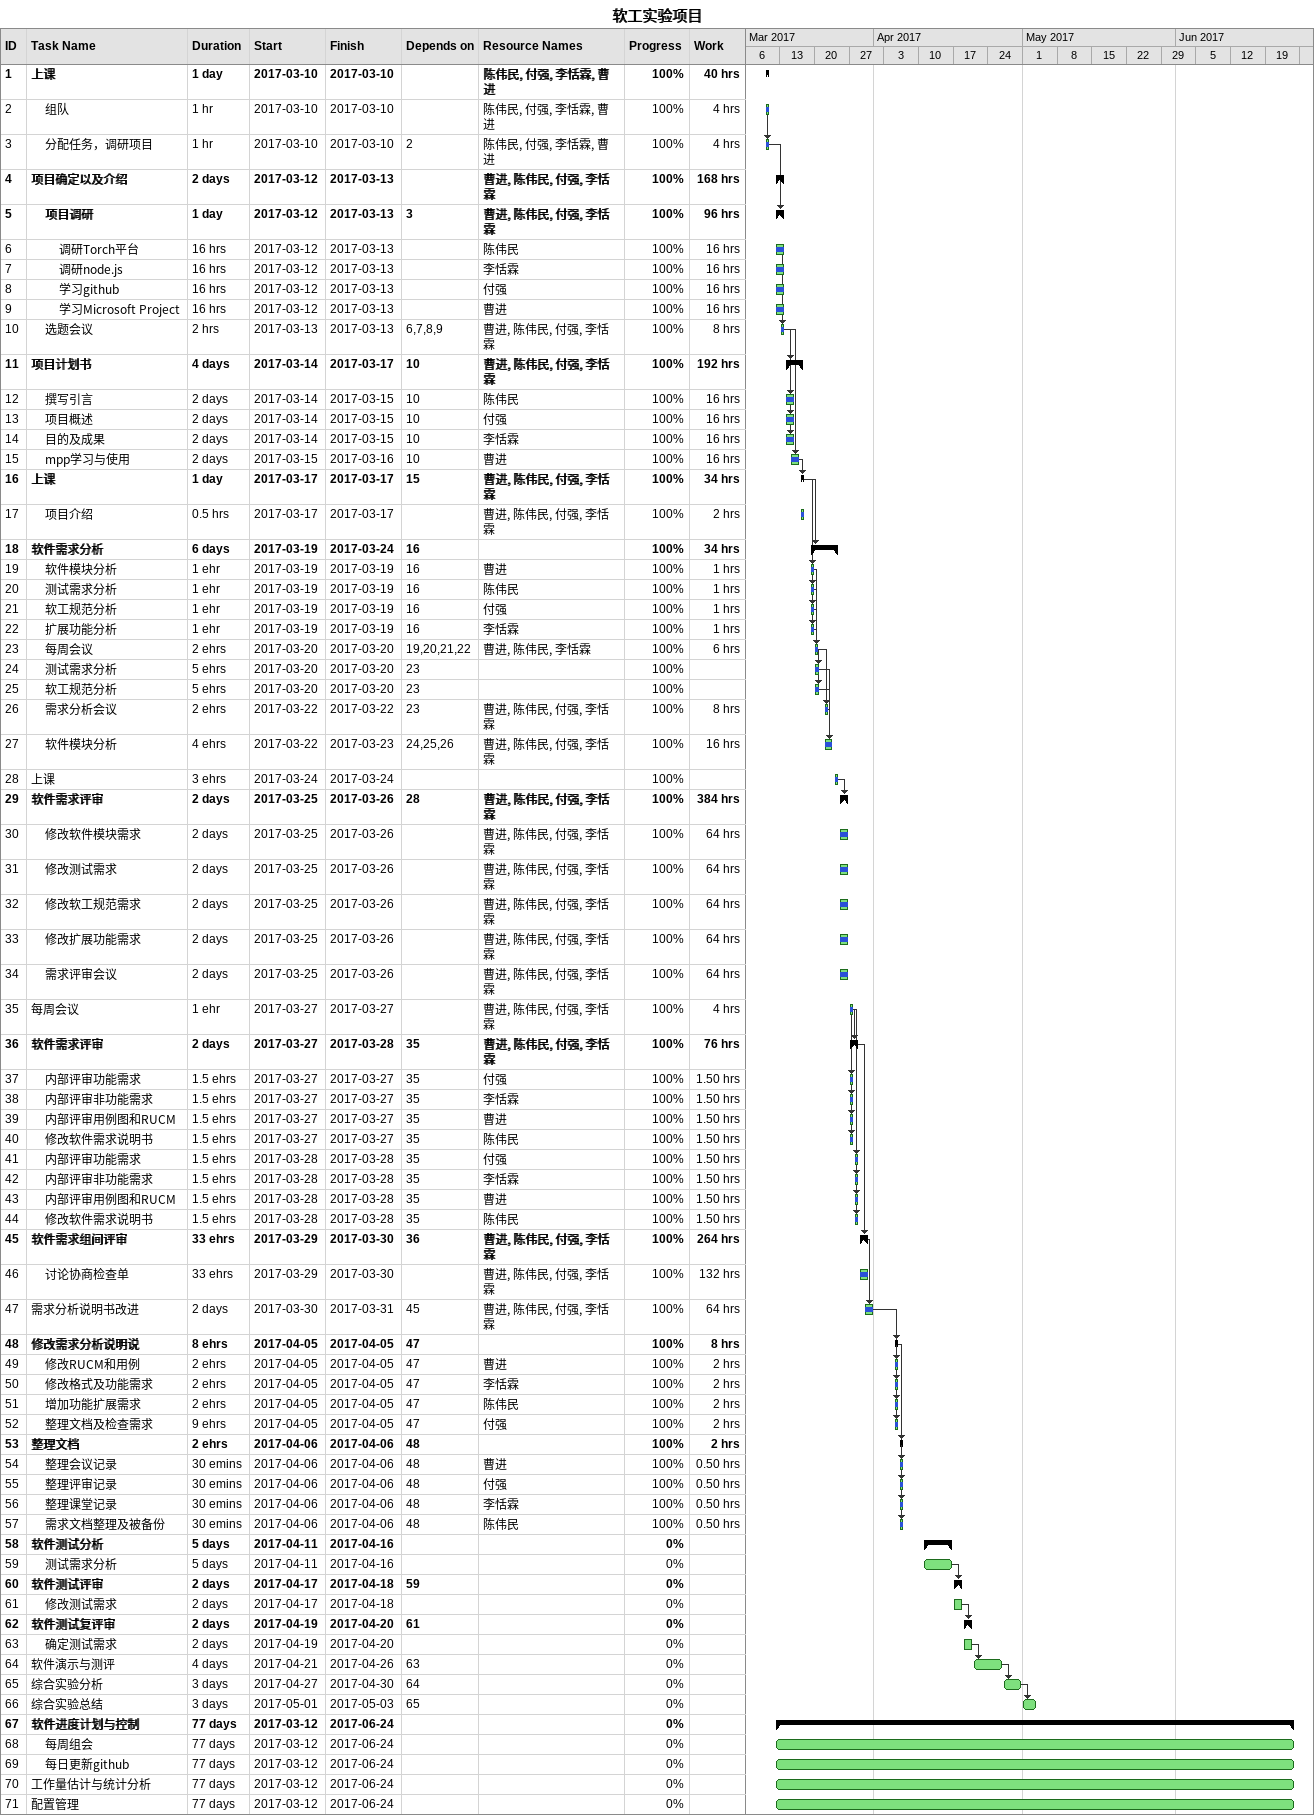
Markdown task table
软工实验项目

| ID | Level | Task | Duration | Start | Finish | Predecessors | Resources | % complete | Work (h) |
|---|---|---|---|---|---|---|---|---|---|
| 1 | 1 | **上课** | 1d | 2017-03-10 | 2017-03-10 |  | 陈伟民, 付强, 李恬霖, 曹进 | 100 | 40 |
| 2 | 2 | 组队 | 1h | 2017-03-10 | 2017-03-10 |  | 陈伟民, 付强, 李恬霖, 曹进 | 100 | 4 |
| 3 | 2 | 分配任务，调研项目 | 1h | 2017-03-10 | 2017-03-10 | 2 | 陈伟民, 付强, 李恬霖, 曹进 | 100 | 4 |
| 4 | 1 | **项目确定以及介绍** | 2d | 2017-03-12 | 2017-03-13 |  | 曹进, 陈伟民, 付强, 李恬霖 | 100 | 168 |
| 5 | 2 | **项目调研** | 1d | 2017-03-12 | 2017-03-13 | 3 | 曹进, 陈伟民, 付强, 李恬霖 | 100 | 96 |
| 6 | 3 | 调研Torch平台 | 16h | 2017-03-12 | 2017-03-13 |  | 陈伟民 | 100 | 16 |
| 7 | 3 | 调研node.js | 16h | 2017-03-12 | 2017-03-13 |  | 李恬霖 | 100 | 16 |
| 8 | 3 | 学习github | 16h | 2017-03-12 | 2017-03-13 |  | 付强 | 100 | 16 |
| 9 | 3 | 学习Microsoft Project | 16h | 2017-03-12 | 2017-03-13 |  | 曹进 | 100 | 16 |
| 10 | 2 | 选题会议 | 2h | 2017-03-13 | 2017-03-13 | 6, 7, 8, 9 | 曹进, 陈伟民, 付强, 李恬霖 | 100 | 8 |
| 11 | 1 | **项目计划书** | 4d | 2017-03-14 | 2017-03-17 | 10 | 曹进, 陈伟民, 付强, 李恬霖 | 100 | 192 |
| 12 | 2 | 撰写引言 | 2d | 2017-03-14 | 2017-03-15 | 10 | 陈伟民 | 100 | 16 |
| 13 | 2 | 项目概述 | 2d | 2017-03-14 | 2017-03-15 | 10 | 付强 | 100 | 16 |
| 14 | 2 | 目的及成果 | 2d | 2017-03-14 | 2017-03-15 | 10 | 李恬霖 | 100 | 16 |
| 15 | 2 | mpp学习与使用 | 2d | 2017-03-15 | 2017-03-16 | 10 | 曹进 | 100 | 16 |
| 16 | 1 | **上课** | 1d | 2017-03-17 | 2017-03-17 | 15 | 曹进, 陈伟民, 付强, 李恬霖 | 100 | 34 |
| 17 | 2 | 项目介绍 | 0.5h | 2017-03-17 | 2017-03-17 |  | 曹进, 陈伟民, 付强, 李恬霖 | 100 | 2 |
| 18 | 1 | **软件需求分析** | 6d | 2017-03-19 | 2017-03-24 | 16 |  | 100 | 34 |
| 19 | 2 | 软件模块分析 | 1eh | 2017-03-19 | 2017-03-19 | 16 | 曹进 | 100 | 1 |
| 20 | 2 | 测试需求分析 | 1eh | 2017-03-19 | 2017-03-19 | 16 | 陈伟民 | 100 | 1 |
| 21 | 2 | 软工规范分析 | 1eh | 2017-03-19 | 2017-03-19 | 16 | 付强 | 100 | 1 |
| 22 | 2 | 扩展功能分析 | 1eh | 2017-03-19 | 2017-03-19 | 16 | 李恬霖 | 100 | 1 |
| 23 | 2 | 每周会议 | 2eh | 2017-03-20 | 2017-03-20 | 19, 20, 21, 22 | 曹进, 陈伟民, 李恬霖 | 100 | 6 |
| 24 | 2 | 测试需求分析 | 5eh | 2017-03-20 | 2017-03-20 | 23 |  | 100 |  |
| 25 | 2 | 软工规范分析 | 5eh | 2017-03-20 | 2017-03-20 | 23 |  | 100 |  |
| 26 | 2 | 需求分析会议 | 2eh | 2017-03-22 | 2017-03-22 | 23 | 曹进, 陈伟民, 付强, 李恬霖 | 100 | 8 |
| 27 | 2 | 软件模块分析 | 4eh | 2017-03-22 | 2017-03-23 | 24, 25, 26 | 曹进, 陈伟民, 付强, 李恬霖 | 100 | 16 |
| 28 | 1 | 上课 | 3eh | 2017-03-24 | 2017-03-24 |  |  | 100 |  |
| 29 | 1 | **软件需求评审** | 2d | 2017-03-25 | 2017-03-26 | 28 | 曹进, 陈伟民, 付强, 李恬霖 | 100 | 384 |
| 30 | 2 | 修改软件模块需求 | 2d | 2017-03-25 | 2017-03-26 |  | 曹进, 陈伟民, 付强, 李恬霖 | 100 | 64 |
| 31 | 2 | 修改测试需求 | 2d | 2017-03-25 | 2017-03-26 |  | 曹进, 陈伟民, 付强, 李恬霖 | 100 | 64 |
| 32 | 2 | 修改软工规范需求 | 2d | 2017-03-25 | 2017-03-26 |  | 曹进, 陈伟民, 付强, 李恬霖 | 100 | 64 |
| 33 | 2 | 修改扩展功能需求 | 2d | 2017-03-25 | 2017-03-26 |  | 曹进, 陈伟民, 付强, 李恬霖 | 100 | 64 |
| 34 | 2 | 需求评审会议 | 2d | 2017-03-25 | 2017-03-26 |  | 曹进, 陈伟民, 付强, 李恬霖 | 100 | 64 |
| 35 | 1 | 每周会议 | 1eh | 2017-03-27 | 2017-03-27 |  | 曹进, 陈伟民, 付强, 李恬霖 | 100 | 4 |
| 36 | 1 | **软件需求评审** | 2d | 2017-03-27 | 2017-03-28 | 35 | 曹进, 陈伟民, 付强, 李恬霖 | 100 | 76 |
| 37 | 2 | 内部评审功能需求 | 1.5eh | 2017-03-27 | 2017-03-27 | 35 | 付强 | 100 | 1.50 |
| 38 | 2 | 内部评审非功能需求 | 1.5eh | 2017-03-27 | 2017-03-27 | 35 | 李恬霖 | 100 | 1.50 |
| 39 | 2 | 内部评审用例图和RUCM | 1.5eh | 2017-03-27 | 2017-03-27 | 35 | 曹进 | 100 | 1.50 |
| 40 | 2 | 修改软件需求说明书 | 1.5eh | 2017-03-27 | 2017-03-27 | 35 | 陈伟民 | 100 | 1.50 |
| 41 | 2 | 内部评审功能需求 | 1.5eh | 2017-03-28 | 2017-03-28 | 35 | 付强 | 100 | 1.50 |
| 42 | 2 | 内部评审非功能需求 | 1.5eh | 2017-03-28 | 2017-03-28 | 35 | 李恬霖 | 100 | 1.50 |
| 43 | 2 | 内部评审用例图和RUCM | 1.5eh | 2017-03-28 | 2017-03-28 | 35 | 曹进 | 100 | 1.50 |
| 44 | 2 | 修改软件需求说明书 | 1.5eh | 2017-03-28 | 2017-03-28 | 35 | 陈伟民 | 100 | 1.50 |
| 45 | 1 | **软件需求组间评审** | 33eh | 2017-03-29 | 2017-03-30 | 36 | 曹进, 陈伟民, 付强, 李恬霖 | 100 | 264 |
| 46 | 2 | 讨论协商检查单 | 33eh | 2017-03-29 | 2017-03-30 |  | 曹进, 陈伟民, 付强, 李恬霖 | 100 | 132 |
| 47 | 1 | 需求分析说明书改进 | 2d | 2017-03-30 | 2017-03-31 | 45 | 曹进, 陈伟民, 付强, 李恬霖 | 100 | 64 |
| 48 | 1 | **修改需求分析说明说** | 8eh | 2017-04-05 | 2017-04-05 | 47 |  | 100 | 8 |
| 49 | 2 | 修改RUCM和用例 | 2eh | 2017-04-05 | 2017-04-05 | 47 | 曹进 | 100 | 2 |
| 50 | 2 | 修改格式及功能需求 | 2eh | 2017-04-05 | 2017-04-05 | 47 | 李恬霖 | 100 | 2 |
| 51 | 2 | 增加功能扩展需求 | 2eh | 2017-04-05 | 2017-04-05 | 47 | 陈伟民 | 100 | 2 |
| 52 | 2 | 整理文档及检查需求 | 9eh | 2017-04-05 | 2017-04-05 | 47 | 付强 | 100 | 2 |
| 53 | 1 | **整理文档** | 2eh | 2017-04-06 | 2017-04-06 | 48 |  | 100 | 2 |
| 54 | 2 | 整理会议记录 | 30emin | 2017-04-06 | 2017-04-06 | 48 | 曹进 | 100 | 0.50 |
| 55 | 2 | 整理评审记录 | 30emin | 2017-04-06 | 2017-04-06 | 48 | 付强 | 100 | 0.50 |
| 56 | 2 | 整理课堂记录 | 30emin | 2017-04-06 | 2017-04-06 | 48 | 李恬霖 | 100 | 0.50 |
| 57 | 2 | 需求文档整理及被备份 | 30emin | 2017-04-06 | 2017-04-06 | 48 | 陈伟民 | 100 | 0.50 |
| 58 | 1 | **软件测试分析** | 5d | 2017-04-11 | 2017-04-16 |  |  | 0 |  |
| 59 | 2 | 测试需求分析 | 5d | 2017-04-11 | 2017-04-16 |  |  | 0 |  |
| 60 | 1 | **软件测试评审** | 2d | 2017-04-17 | 2017-04-18 | 59 |  | 0 |  |
| 61 | 2 | 修改测试需求 | 2d | 2017-04-17 | 2017-04-18 |  |  | 0 |  |
| 62 | 1 | **软件测试复评审** | 2d | 2017-04-19 | 2017-04-20 | 61 |  | 0 |  |
| 63 | 2 | 确定测试需求 | 2d | 2017-04-19 | 2017-04-20 |  |  | 0 |  |
| 64 | 1 | 软件演示与测评 | 4d | 2017-04-21 | 2017-04-26 | 63 |  | 0 |  |
| 65 | 1 | 综合实验分析 | 3d | 2017-04-27 | 2017-04-30 | 64 |  | 0 |  |
| 66 | 1 | 综合实验总结 | 3d | 2017-05-01 | 2017-05-03 | 65 |  | 0 |  |
| 67 | 1 | **软件进度计划与控制** | 77d | 2017-03-12 | 2017-06-24 |  |  | 0 |  |
| 68 | 2 | 每周组会 | 77d | 2017-03-12 | 2017-06-24 |  |  | 0 |  |
| 69 | 2 | 每日更新github | 77d | 2017-03-12 | 2017-06-24 |  |  | 0 |  |
| 70 | 1 | 工作量估计与统计分析 | 77d | 2017-03-12 | 2017-06-24 |  |  | 0 |  |
| 71 | 1 | 配置管理 | 77d | 2017-03-12 | 2017-06-24 |  |  | 0 |  |
